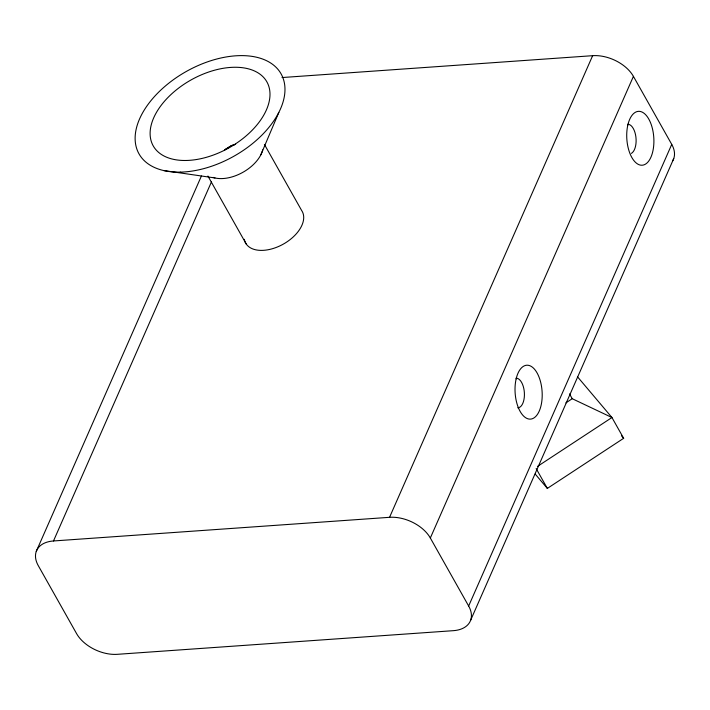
<?xml version="1.0" encoding="UTF-8"?>
<svg xmlns="http://www.w3.org/2000/svg" width="710" height="710" viewBox="0 0 710 710"><rect width="100%" height="100%" fill="white"/><g stroke="black" fill="none" stroke-linecap="round" stroke-linejoin="round"><path stroke-width="1.06" d="M260.818 154.86L278.826 112.428M36.263 551.404L201.418 176.009M282.003 77.55L592.637 55.682A32.412 20.368 23.7 0 1 633.418 76.378L671.74 144.387L468.653 606.02A32.412 20.368 23.7 0 1 453.424 630.666L117.363 654.318A32.412 20.368 23.7 0 1 76.582 633.622L38.26 565.613A32.412 20.368 23.7 0 1 53.49 540.967L211.491 181.813M53.49 540.967L389.55 517.315L592.637 55.682M468.653 606.02L430.331 538.011L633.418 76.378M470.641 620.229L673.737 158.596M224.706 149.881L230.865 145.94L234.753 144.547M224.537 149.863L231.744 145.497L235.658 144.263M565.87 402.889L572.233 398.709L611.949 417.524L623.655 438.301L547.339 488.409L535.198 474.058M537.461 466.426L611.949 417.524L577.674 376.992M163.522 170.515L214.97 177.953M621.516 435.771L623.655 438.301M569.535 393.926L572.233 398.709M536.156 468.573L547.339 488.409M264.404 144.396L301.617 210.444A32.412 19.33 -29.4 0 1 281.187 245.252A32.412 19.33 -29.4 0 1 244.329 239.305M207.932 176.053L246.228 244.009M627.791 124.268A14.857 7.428 86 0 1 635.903 137.03A14.857 7.428 86 0 1 631.385 153.387M516.099 378.164A14.857 7.428 86 0 1 524.379 392.861A14.857 7.428 86 0 1 517.794 407.824M389.55 517.315A32.412 20.368 23.7 0 1 430.331 538.011M671.74 144.387A32.412 20.368 23.7 0 1 672.574 160.993M262.727 149.854A32.412 19.33 -29.4 0 1 242.616 172.468A32.412 19.33 -29.4 0 1 213.018 177.402M627.844 125.004A27.007 13.499 86 0 0 641.858 165.235A27.007 13.499 86 0 0 651.239 124.587A27.007 13.499 86 0 0 627.844 125.004M516.143 378.9A27.007 13.499 86 0 0 530.157 419.131A27.007 13.499 86 0 0 539.547 378.483A27.007 13.499 86 0 0 516.143 378.9M180.313 172.122A81.526 48.608 -29.4 0 0 284.479 83.496A81.526 48.608 -29.4 0 0 165.359 86.008A81.526 48.608 -29.4 0 0 180.313 172.122M186.26 160.478A65.222 38.89 -29.4 0 0 269.596 89.566A65.222 38.89 -29.4 0 0 174.296 91.581A65.222 38.89 -29.4 0 0 186.26 160.478"/></g></svg>
